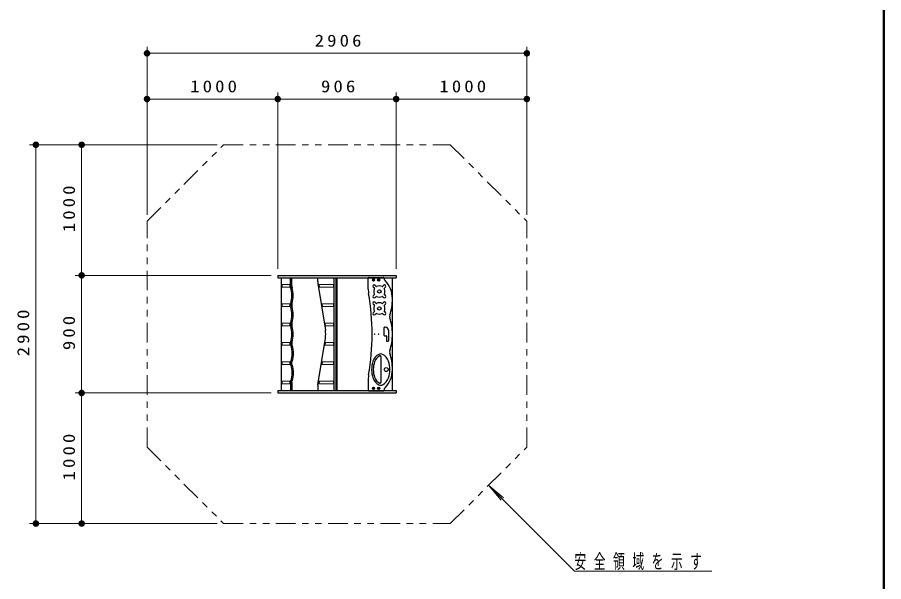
# Model space of a CAD drawing. Units: millimetres on the paper, scale 1:50. Extents: x -385 to 0, y 0 to 267.
# Drawn here: x -132.6 to 0, y 75 to 161.4 of the extents above; entities that cross this region are included whole.
import ezdxf

# ---------------------------------------------------------------- set-up
doc = ezdxf.new("R2010")
doc.units = ezdxf.units.MM
doc.linetypes.add('USER1', pattern=[4.5, 2.5, -2])
doc.linetypes.add('USER3', pattern=[8, 3, -1, 1, -1, 1, -1])
doc.layers.add('LY_1', color=7, linetype='Continuous', lineweight=13)
doc.styles.add('ＭＳ ゴシック', font='')
doc.styles.get('ＭＳ ゴシック').set_extended_font_data('MS Gothic')

# ---------------------------------------------------------------- blocks, each defined once
blk = doc.blocks.new('filled_dot')
at = {"color": 0, "linetype": 'Continuous', "lineweight": -2, "const_width": 1.25}
blk.add_lwpolyline([(-0.625, 0, 1), (0.625, 0, 1)], format="xyb", close=True, dxfattribs=at)

msp = doc.modelspace()

# ---------------------------------------------------------------- linework, layer by layer
at = {"layer": 'LY_1', "lineweight": 50}
msp.add_line((0, 0), (0, 267), dxfattribs=at)
at = {"layer": 'LY_1'}
for p, q in [((-112.711, 131.195), (-112.711, 156.911)), ((-54.59, 131.195), (-54.59, 156.911)), ((-112.711, 155.911), (-54.59, 155.911)), ((-112.711, 131.195), (-112.711, 149.911)), ((-92.711, 122.911), (-92.711, 149.911)), ((-74.59, 122.911), (-74.59, 149.911)), ((-112.711, 148.911), (-92.711, 148.911)), ((-92.711, 148.911), (-74.59, 148.911)), ((-74.59, 148.911), (-54.59, 148.911)), ((-101.995, 141.911), (-130.711, 141.911)), ((-129.711, 83.911), (-129.711, 141.911)), ((-101.995, 141.911), (-123.711, 141.911)), ((-122.711, 121.911), (-122.711, 141.911)), ((-93.711, 121.911), (-123.711, 121.911)), ((-122.711, 103.911), (-122.711, 121.911)), ((-92.051, 120.511), (-90.851, 120.511)), ((-92.051, 120.111), (-92.051, 120.511)), ((-92.051, 120.111), (-90.851, 120.111)), ((-92.011, 120.111), (-92.011, 120.511)), ((-90.851, 120.111), (-90.851, 120.511)), ((-86.429, 120.511), (-84.175, 120.511)), ((-86.429, 120.511), (-86.365, 120.111)), ((-86.389, 120.511), (-86.325, 120.111)), ((-86.365, 120.111), (-84.175, 120.111)), ((-84.175, 120.111), (-84.175, 120.511)), ((-92.051, 117.551), (-90.851, 117.551)), ((-92.051, 117.151), (-92.051, 117.551)), ((-92.051, 117.151), (-90.851, 117.151)), ((-92.011, 117.151), (-92.011, 117.551)), ((-90.851, 117.151), (-90.851, 117.551)), ((-85.96, 117.551), (-84.175, 117.551)), ((-85.96, 117.551), (-85.896, 117.151)), ((-85.92, 117.551), (-85.856, 117.151)), ((-85.896, 117.151), (-84.175, 117.151)), ((-84.175, 117.151), (-84.175, 117.551)), ((-92.051, 114.591), (-90.851, 114.591)), ((-92.051, 114.191), (-92.051, 114.591)), ((-92.051, 114.191), (-90.851, 114.191)), ((-92.011, 114.191), (-92.011, 114.591)), ((-90.851, 114.191), (-90.851, 114.591)), ((-85.491, 114.591), (-84.175, 114.591)), ((-85.491, 114.591), (-85.428, 114.191)), ((-85.451, 114.591), (-85.388, 114.191)), ((-85.428, 114.191), (-84.175, 114.191)), ((-84.175, 114.191), (-84.175, 114.591)), ((-92.051, 111.631), (-92.051, 111.231)), ((-92.051, 111.631), (-90.851, 111.631)), ((-92.011, 111.631), (-92.011, 111.231)), ((-90.851, 111.631), (-90.851, 111.231)), ((-85.491, 111.231), (-85.428, 111.631)), ((-85.451, 111.231), (-85.388, 111.631)), ((-85.428, 111.631), (-84.175, 111.631)), ((-84.175, 111.631), (-84.175, 111.231)), ((-92.051, 111.231), (-90.851, 111.231)), ((-85.491, 111.231), (-84.175, 111.231)), ((-92.051, 108.671), (-92.051, 108.271)), ((-92.051, 108.671), (-90.851, 108.671)), ((-92.051, 108.271), (-90.851, 108.271)), ((-92.011, 108.671), (-92.011, 108.271)), ((-90.851, 108.671), (-90.851, 108.271)), ((-85.96, 108.271), (-85.896, 108.671)), ((-85.96, 108.271), (-84.175, 108.271)), ((-85.92, 108.271), (-85.856, 108.671)), ((-85.896, 108.671), (-84.175, 108.671)), ((-84.175, 108.671), (-84.175, 108.271)), ((-92.051, 105.711), (-92.051, 105.311)), ((-92.051, 105.711), (-90.851, 105.711)), ((-92.051, 105.311), (-90.851, 105.311)), ((-92.011, 105.711), (-92.011, 105.311)), ((-90.851, 105.711), (-90.851, 105.311)), ((-86.429, 105.311), (-86.365, 105.711)), ((-86.429, 105.311), (-84.175, 105.311)), ((-86.389, 105.311), (-86.325, 105.711)), ((-86.365, 105.711), (-84.175, 105.711)), ((-84.175, 105.711), (-84.175, 105.311)), ((-93.711, 103.911), (-123.711, 103.911)), ((-122.711, 83.911), (-122.711, 103.911)), ((-60.447, 89.769), (-58.519, 87.471)), ((-60.447, 89.769), (-58.149, 87.84)), ((-47.307, 76.628), (-60.447, 89.769)), ((-101.995, 83.911), (-130.711, 83.911)), ((-101.995, 83.911), (-123.711, 83.911)), ((-47.307, 76.628), (-26.307, 76.628))]:
    msp.add_line(p, q, dxfattribs=at)
at = {"layer": 'LY_1', "linetype": 'USER3'}
for p, q in [((-112.711, 130.195), (-100.995, 141.911)), ((-100.995, 141.911), (-66.305, 141.911)), ((-66.305, 141.911), (-54.59, 130.195)), ((-112.711, 95.627), (-112.711, 130.195)), ((-54.59, 95.627), (-54.59, 130.195)), ((-112.711, 95.627), (-100.995, 83.911)), ((-66.305, 83.911), (-54.59, 95.627)), ((-100.995, 83.911), (-66.305, 83.911))]:
    msp.add_line(p, q, dxfattribs=at)
at = {"layer": 'LY_1', "lineweight": 25}
for p, q in [((-92.711, 121.911), (-74.59, 121.911)), ((-92.711, 121.911), (-92.711, 121.531)), ((-92.711, 121.531), (-74.59, 121.531)), ((-92.151, 104.291), (-92.151, 121.531)), ((-90.751, 120.311), (-90.751, 121.531)), ((-90.561, 120.311), (-90.561, 121.531)), ((-86.575, 120.951), (-86.575, 121.531)), ((-86.552, 120.649), (-85.422, 113.515)), ((-84.075, 104.291), (-84.075, 121.531)), ((-83.783, 104.291), (-83.783, 121.531)), ((-83.61, 104.291), (-83.61, 121.531)), ((-78.863, 119.813), (-78.863, 121.511)), ((-78.763, 121.611), (-76.562, 121.611)), ((-75.15, 104.291), (-75.15, 121.531)), ((-74.59, 121.911), (-74.59, 121.531)), ((-77.928, 119.933), (-78.096, 120.101)), ((-77.645, 120.216), (-77.813, 120.384)), ((-76.68, 120.216), (-76.512, 120.384)), ((-76.397, 119.933), (-76.229, 120.101)), ((-77.928, 118.968), (-78.096, 118.8)), ((-77.645, 118.685), (-77.813, 118.517)), ((-76.68, 118.685), (-76.512, 118.517)), ((-76.397, 118.968), (-76.229, 118.8)), ((-77.928, 117.333), (-78.096, 117.501)), ((-77.645, 117.616), (-77.813, 117.784)), ((-76.68, 117.616), (-76.512, 117.784)), ((-76.397, 117.333), (-76.229, 117.501)), ((-77.928, 116.368), (-78.096, 116.2)), ((-77.645, 116.085), (-77.813, 115.917)), ((-76.68, 116.085), (-76.512, 115.917)), ((-76.397, 116.368), (-76.229, 116.2)), ((-76.411, 112.713), (-76.411, 113.924)), ((-76.344, 113.99), (-76.249, 113.99)), ((-75.763, 113.504), (-75.763, 111.898)), ((-86.552, 105.172), (-85.422, 112.307)), ((-76.344, 112.646), (-76.103, 112.646)), ((-76.087, 112.63), (-76.087, 111.898)), ((-76.02, 111.831), (-75.829, 111.831)), ((-76.911, 109.479), (-76.911, 105.503)), ((-90.751, 105.511), (-90.751, 104.291)), ((-90.561, 105.511), (-90.561, 104.291)), ((-86.575, 104.87), (-86.575, 104.291)), ((-78.863, 106.009), (-78.863, 104.311)), ((-92.711, 104.291), (-92.711, 103.911)), ((-92.711, 104.291), (-74.59, 104.291)), ((-92.711, 103.911), (-74.59, 103.911)), ((-78.763, 104.211), (-76.562, 104.211)), ((-74.59, 104.291), (-74.59, 103.911))]:
    msp.add_line(p, q, dxfattribs=at)
for points in [[(-86.575, 120.951), (-86.569, 120.799), (-86.552, 120.649)], [(-90.751, 120.311), (-90.74, 120.154), (-90.71, 120.009)], [(-90.71, 117.653), (-90.641, 117.929), (-90.591, 118.221), (-90.561, 118.523), (-90.551, 118.831), (-90.561, 119.139), (-90.591, 119.441), (-90.641, 119.733), (-90.71, 120.009)], [(-90.561, 120.311), (-90.55, 120.154), (-90.52, 120.009)], [(-90.52, 117.653), (-90.451, 117.929), (-90.401, 118.221), (-90.371, 118.523), (-90.361, 118.831), (-90.371, 119.139), (-90.401, 119.441), (-90.451, 119.733), (-90.52, 120.009)], [(-90.71, 117.653), (-90.728, 117.582), (-90.74, 117.507), (-90.748, 117.43), (-90.751, 117.351), (-90.748, 117.272), (-90.74, 117.194), (-90.728, 117.119), (-90.71, 117.049)], [(-90.71, 114.693), (-90.641, 114.969), (-90.591, 115.261), (-90.561, 115.563), (-90.551, 115.871), (-90.561, 116.179), (-90.591, 116.481), (-90.641, 116.773), (-90.71, 117.049)], [(-90.52, 117.653), (-90.538, 117.582), (-90.55, 117.507), (-90.558, 117.43), (-90.561, 117.351), (-90.558, 117.272), (-90.55, 117.194), (-90.538, 117.119), (-90.52, 117.049)], [(-90.52, 114.693), (-90.451, 114.969), (-90.401, 115.261), (-90.371, 115.563), (-90.361, 115.871), (-90.371, 116.179), (-90.401, 116.481), (-90.451, 116.773), (-90.52, 117.049)], [(-90.71, 114.693), (-90.728, 114.622), (-90.74, 114.547), (-90.748, 114.47), (-90.751, 114.391), (-90.748, 114.312), (-90.74, 114.234), (-90.728, 114.159), (-90.71, 114.089)], [(-90.71, 111.733), (-90.641, 112.009), (-90.591, 112.301), (-90.561, 112.603), (-90.551, 112.911), (-90.561, 113.219), (-90.591, 113.521), (-90.641, 113.813), (-90.71, 114.089)], [(-90.52, 114.693), (-90.538, 114.622), (-90.55, 114.547), (-90.558, 114.47), (-90.561, 114.391), (-90.558, 114.312), (-90.55, 114.234), (-90.538, 114.159), (-90.52, 114.089)], [(-90.52, 111.733), (-90.451, 112.009), (-90.401, 112.301), (-90.371, 112.603), (-90.361, 112.911), (-90.371, 113.219), (-90.401, 113.521), (-90.451, 113.813), (-90.52, 114.089)], [(-85.422, 112.307), (-85.387, 112.605), (-85.375, 112.911), (-85.387, 113.216), (-85.422, 113.515)], [(-90.71, 111.733), (-90.728, 111.662), (-90.74, 111.587), (-90.748, 111.51), (-90.751, 111.431), (-90.748, 111.352), (-90.74, 111.274), (-90.728, 111.199), (-90.71, 111.129)], [(-90.52, 111.733), (-90.538, 111.662), (-90.55, 111.587), (-90.558, 111.51), (-90.561, 111.431), (-90.558, 111.352), (-90.55, 111.274), (-90.538, 111.199), (-90.52, 111.129)], [(-90.71, 111.129), (-90.641, 110.853), (-90.591, 110.561), (-90.561, 110.259), (-90.551, 109.951), (-90.561, 109.643), (-90.591, 109.341), (-90.641, 109.049), (-90.71, 108.773)], [(-90.52, 111.129), (-90.451, 110.853), (-90.401, 110.561), (-90.371, 110.259), (-90.361, 109.951), (-90.371, 109.643), (-90.401, 109.341), (-90.451, 109.049), (-90.52, 108.773)], [(-90.71, 108.169), (-90.728, 108.239), (-90.74, 108.314), (-90.748, 108.392), (-90.751, 108.471), (-90.748, 108.55), (-90.74, 108.627), (-90.728, 108.702), (-90.71, 108.773)], [(-90.52, 108.169), (-90.538, 108.239), (-90.55, 108.314), (-90.558, 108.392), (-90.561, 108.471), (-90.558, 108.55), (-90.55, 108.627), (-90.538, 108.702), (-90.52, 108.773)], [(-90.71, 108.169), (-90.641, 107.893), (-90.591, 107.601), (-90.561, 107.299), (-90.551, 106.991), (-90.561, 106.683), (-90.591, 106.381), (-90.641, 106.089), (-90.71, 105.813)], [(-90.52, 108.169), (-90.451, 107.893), (-90.401, 107.601), (-90.371, 107.299), (-90.361, 106.991), (-90.371, 106.683), (-90.401, 106.381), (-90.451, 106.089), (-90.52, 105.813)], [(-90.751, 105.511), (-90.74, 105.667), (-90.71, 105.813)], [(-90.561, 105.511), (-90.55, 105.667), (-90.52, 105.813)], [(-86.552, 105.172), (-86.569, 105.023), (-86.575, 104.87)]]:
    msp.add_lwpolyline(points, dxfattribs=at)
for centre, radius in [((-78.063, 121.211), 0.17), ((-77.263, 121.211), 0.17), ((-77.163, 119.451), 0.26), ((-77.163, 116.851), 0.26), ((-76.108, 107.491), 0.3), ((-78.063, 104.611), 0.17), ((-77.263, 104.611), 0.17)]:
    msp.add_circle(centre, radius, dxfattribs=at)
at = {"layer": 'LY_1'}
for centre in [(-78.063, 121.211), (-77.263, 121.211), (-78.063, 104.611), (-77.263, 104.611)]:
    msp.add_circle(centre, 0.13, dxfattribs=at)
at = {"layer": 'LY_1', "linetype": 'USER1'}
for centre, radius in [((-78.063, 121.211), 0.095), ((-77.263, 121.211), 0.095), ((-77.863, 112.911), 0.04), ((-77.263, 112.911), 0.04), ((-78.063, 104.611), 0.095), ((-77.263, 104.611), 0.095)]:
    msp.add_circle(centre, radius, dxfattribs=at)
at = {"layer": 'LY_1', "lineweight": 25}
for centre, radius, start, end in [((-78.763, 121.511), 0.1, 90, 180), ((-76.562, 121.511), 0.1, 2.02084, 90), ((-75.863, 121.536), 0.6, 182.02084, 224.16048), ((-79.163, 118.331), 4, 0, 44.16048), ((-74.863, 119.813), 4, 180, 189.93637), ((-77.955, 120.243), 0.2, 45, 225), ((-77.163, 119.451), 0.86, 151.41596, 208.58404), ((-77.97, 119.891), 0.06, 331.41596, 45), ((-77.603, 120.259), 0.06, 225, 298.58404), ((-77.163, 119.451), 0.86, 61.41596, 118.58404), ((-76.722, 120.259), 0.06, 241.41596, 315), ((-76.371, 120.243), 0.2, 315, 135), ((-76.355, 119.891), 0.06, 135, 208.58404), ((-77.163, 119.451), 0.86, 331.41596, 28.58404), ((-114.263, 112.911), 36, 350.06363, 9.93637), ((-77.955, 118.659), 0.2, 135, 315), ((-77.97, 119.011), 0.06, 315, 28.58404), ((-77.603, 118.643), 0.06, 61.41596, 135), ((-77.163, 119.451), 0.86, 241.41596, 298.58404), ((-76.722, 118.643), 0.06, 45, 118.58404), ((-76.371, 118.659), 0.2, 225, 45), ((-76.355, 119.011), 0.06, 151.41596, 225), ((-83.063, 118.331), 7.9, 341.40821, 0), ((-77.955, 117.643), 0.2, 45, 225), ((-77.163, 116.851), 0.86, 151.41596, 208.58404), ((-77.97, 117.291), 0.06, 331.41596, 45), ((-77.603, 117.659), 0.06, 225, 298.58404), ((-77.163, 116.851), 0.86, 61.41596, 118.58404), ((-76.722, 117.659), 0.06, 241.41596, 315), ((-76.371, 117.643), 0.2, 315, 135), ((-76.355, 117.291), 0.06, 135, 208.58404), ((-77.163, 116.851), 0.86, 331.41596, 28.58404), ((-77.955, 116.059), 0.2, 135, 315), ((-77.97, 116.411), 0.06, 315, 28.58404), ((-77.603, 116.043), 0.06, 61.41596, 135), ((-77.163, 116.851), 0.86, 241.41596, 298.58404), ((-76.722, 116.043), 0.06, 45, 118.58404), ((-76.371, 116.059), 0.2, 225, 45), ((-76.355, 116.411), 0.06, 151.41596, 225), ((-75.006, 115.621), 0.6, 161.40821, 198.59179), ((-83.063, 112.911), 7.9, 0, 18.59179), ((-76.344, 113.924), 0.0664, 90, 180), ((-76.344, 112.713), 0.0664, 180, 270), ((-76.249, 113.504), 0.486, 0, 90), ((-83.063, 112.911), 7.9, 341.40821, 0), ((-76.103, 112.63), 0.0162, 0, 90), ((-76.02, 111.898), 0.0664, 180, 270), ((-75.829, 111.898), 0.0664, 270, 0), ((-75.006, 110.201), 0.6, 161.40821, 198.59179), ((-74.448, 107.491), 3.9, 160.98833, 180), ((-76.339, 108.142), 1.9, 117.93924, 160.98833), ((-76.339, 108.142), 1.64, 117.72272, 160.98833), ((-76.948, 109.291), 0.6, 62.06076, 117.93924), ((-77.041, 109.479), 0.13, 0, 117.72272), ((-77.557, 108.142), 1.9, 19.01167, 62.06076), ((-79.448, 107.491), 3.9, 0, 19.01167), ((-83.063, 107.491), 7.9, 0, 18.59179), ((-74.448, 107.491), 3.9, 180, 199.01167), ((-74.448, 107.491), 3.64, 160.98833, 180), ((-74.448, 107.491), 3.64, 180, 199.01167), ((-79.163, 107.491), 4, 315.83952, 0), ((-79.448, 107.491), 3.9, 340.98833, 0), ((-74.863, 106.009), 4, 170.06363, 180), ((-76.339, 106.839), 1.9, 199.01167, 242.06076), ((-76.339, 106.839), 1.64, 199.01167, 242.27728), ((-77.557, 106.839), 1.9, 297.93925, 340.98833), ((-76.948, 105.691), 0.6, 242.06076, 297.93925), ((-77.041, 105.503), 0.13, 242.27728, 0), ((-78.763, 104.311), 0.1, 180, 270), ((-76.562, 104.311), 0.1, 270, 357.97916), ((-75.863, 104.286), 0.6, 135.83952, 177.97916)]:
    msp.add_arc(centre, radius, start, end, dxfattribs=at)

# ---------------------------------------------------------------- block references
at = {"layer": 'LY_1', "xscale": 0.4, "yscale": 0.4}
for p in [(-112.711, 155.911), (-112.711, 148.911), (-92.711, 148.911), (-74.59, 148.911)]:
    msp.add_blockref('filled_dot', p, dxfattribs=at)
for p, rotation in [((-54.59, 155.911), 180), ((-92.711, 148.911), 180), ((-74.59, 148.911), 180), ((-54.59, 148.911), 180), ((-129.711, 141.911), 270), ((-122.711, 141.911), 270), ((-122.711, 121.911), 270), ((-122.711, 121.911), 90), ((-122.711, 103.911), 270), ((-122.711, 103.911), 90), ((-129.711, 83.911), 90), ((-122.711, 83.911), 90)]:
    msp.add_blockref('filled_dot', p, dxfattribs=dict(at, rotation=rotation))

# ---------------------------------------------------------------- texts
at = {"layer": 'LY_1', "style": 'ＭＳ ゴシック'}
for s, insert, char_height, attachment_point in [('\\T1.33;\\W1.15;2906', (-83.241, 156.911), 1.833, 8), ('\\T1.33;\\W1.15;1000', (-102.29, 149.911), 1.833, 8), ('\\T1.33;\\W1.15;906', (-83.235, 149.911), 1.833, 8), ('\\T1.33;\\W1.15;1000', (-64.168, 149.911), 1.833, 8), ('\\T1.64;\\W0.6;安全領域を示す', (-47.307, 76.778), 2.199, 7)]:
    msp.add_mtext(s, dxfattribs=dict(at, insert=insert, char_height=char_height, attachment_point=attachment_point))
at = {"layer": 'LY_1', "char_height": 1.833, "attachment_point": 8, "rotation": 90, "style": 'ＭＳ ゴシック'}
for s, insert in [('\\T1.33;\\W1.15;1000', (-123.711, 132.332)), ('\\T1.33;\\W1.15;2900', (-130.711, 113.339)), ('\\T1.33;\\W1.15;900', (-123.711, 113.328)), ('\\T1.33;\\W1.15;1000', (-123.711, 94.332))]:
    msp.add_mtext(s, dxfattribs=dict(at, insert=insert))

doc.saveas('drawing.dxf')
